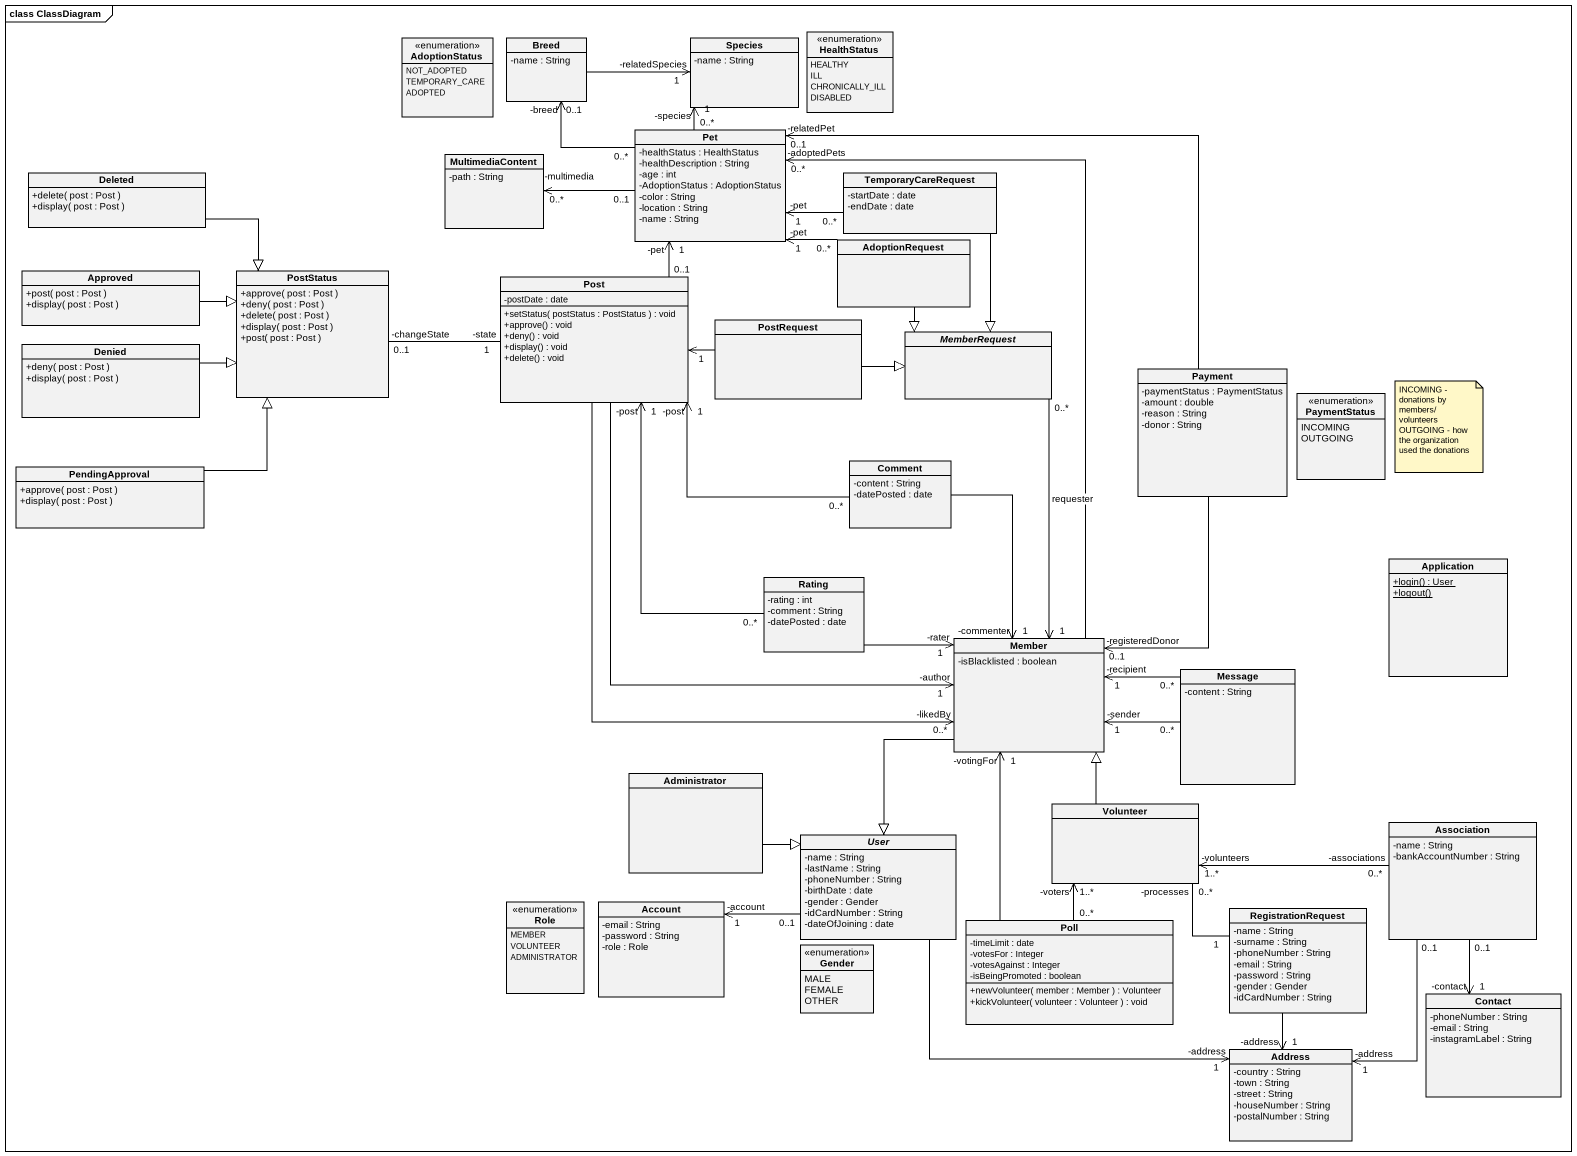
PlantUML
@startuml
mainframe class ClassDiagram
hide circle
hide empty members
skinparam classAttributeIconSize 0
enum HealthStatus {
  HEALTHY
  ILL
  CHRONICALLY_ILL
  DISABLED
}
enum AdoptionStatus {
  NOT_ADOPTED
  TEMPORARY_CARE
  ADOPTED
}
class Breed {
  -name : String
}
class Species {
  -name : String
}
class Pet {
  -healthStatus : HealthStatus
  -healthDescription : String
  -age : int
  -AdoptionStatus : AdoptionStatus
  -color : String
  -location : String
  -name : String
}
class Deleted {
  +delete( post : Post )
  +display( post : Post )
}
class MultimediaContent {
  -path : String
}
class TemporaryCareRequest {
  -startDate : date
  -endDate : date
}
class AdoptionRequest
class Approved {
  +post( post : Post )
  +display( post : Post )
}
class PostStatus {
  +approve( post : Post )
  +deny( post : Post )
  +delete( post : Post )
  +display( post : Post )
  +post( post : Post )
}
class Post {
  -postDate : date
  +setStatus( postStatus : PostStatus ) : void
  +approve() : void
  +deny() : void
  +display() : void
  +delete() : void
}
class Denied {
  +deny( post : Post )
  +display( post : Post )
}
class PostRequest
abstract class MemberRequest
class Payment {
  -paymentStatus : PaymentStatus
  -amount : double
  -reason : String
  -donor : String
}
enum PaymentStatus {
  INCOMING
  OUTGOING
}
class Comment {
  -content : String
  -datePosted : date
}
class PendingApproval {
  +approve( post : Post )
  +display( post : Post )
}
class Rating {
  -rating : int
  -comment : String
  -datePosted : date
}
class Application {
  {static} +login() : User
  {static} +logout()
}
class Member {
  -isBlacklisted : boolean
}
class Message {
  -content : String
}
class Administrator
class Volunteer
abstract class User {
  -name : String
  -lastName : String
  -phoneNumber : String
  -birthDate : date
  -gender : Gender
  -idCardNumber : String
  -dateOfJoining : date
}
class Association {
  -name : String
  -bankAccountNumber : String
}
enum Role {
  MEMBER
  VOLUNTEER
  ADMINISTRATOR
}
class Account {
  -email : String
  -password : String
  -role : Role
}
class Poll {
  -timeLimit : date
  -votesFor : Integer
  -votesAgainst : Integer
  -isBeingPromoted : boolean
  +newVolunteer( member : Member ) : Volunteer
  +kickVolunteer( volunteer : Volunteer ) : void
}
class RegistrationRequest {
  -name : String
  -surname : String
  -phoneNumber : String
  -email : String
  -password : String
  -gender : Gender
  -idCardNumber : String
}
enum Gender {
  MALE
  FEMALE
  OTHER
}
class Contact {
  -phoneNumber : String
  -email : String
  -instagramLabel : String
}
class Address {
  -country : String
  -town : String
  -street : String
  -houseNumber : String
  -postalNumber : String
}
Breed -right-> "1\n-relatedSpecies" Species
Pet "0..*" -up-> "-breed\n0..1" Breed
Pet "0..*" -up-> "-species\n1" Species
Pet "0..1" -left-> "-multimedia\n0..*" MultimediaContent
Deleted --|> PostStatus
TemporaryCareRequest "0..*" -left-> "-pet\n1" Pet
TemporaryCareRequest --|> MemberRequest
AdoptionRequest "0..*" -left-> "-pet\n1" Pet
AdoptionRequest --|> MemberRequest
Approved -right-|> PostStatus
Post "0..1" -up-> "-pet\n1" Pet
Post "-state\n1" -left- "-changeState\n0..1" PostStatus
Post --> "-author\n1" Member
Post --> "-likedBy\n0..*" Member
Denied -right-|> PostStatus
PostRequest -left-> "1" Post
PostRequest -right-|> MemberRequest
Payment -left-> "0..1\n-relatedPet" Pet
Payment --> "0..1\n-registeredDonor" Member
Comment "0..*" -left-> "-post\n1" Post
Comment --> "1\n-commenter" Member
PendingApproval -up-|> PostStatus
Rating "0..*" -up-> "-post\n1" Post
Rating -right-> "-rater\n1" Member
Member -up-> "-adoptedPets\n0..*" Pet
Member "1" <-up- "0..*" MemberRequest : requester
Member "1\n-sender" <-right- "0..*" Message
Member "1\n-recipient" <-right- "0..*" Message
Member --|> User
Administrator -right-|> User
Volunteer -up-|> Member
Volunteer "-volunteers\n1..*" <-right- "-associations\n0..*" Association
User "0..1" -left-> "1\n-account" Account
User -right-> "-address\n1" Address
Association "0..1" --> "1\n-contact" Contact
Association "0..1" --> "1\n-address" Address
Poll -up-> "1\n-votingFor" Member
Poll "0..*" -up-> "1..*\n-voters" Volunteer
RegistrationRequest "1" -up- "-processes\n0..*" Volunteer
RegistrationRequest --> "-address\n1" Address
note as N1
  INCOMING - donations by members/volunteers
  OUTGOING - how the organization used the donations
end note
@enduml
